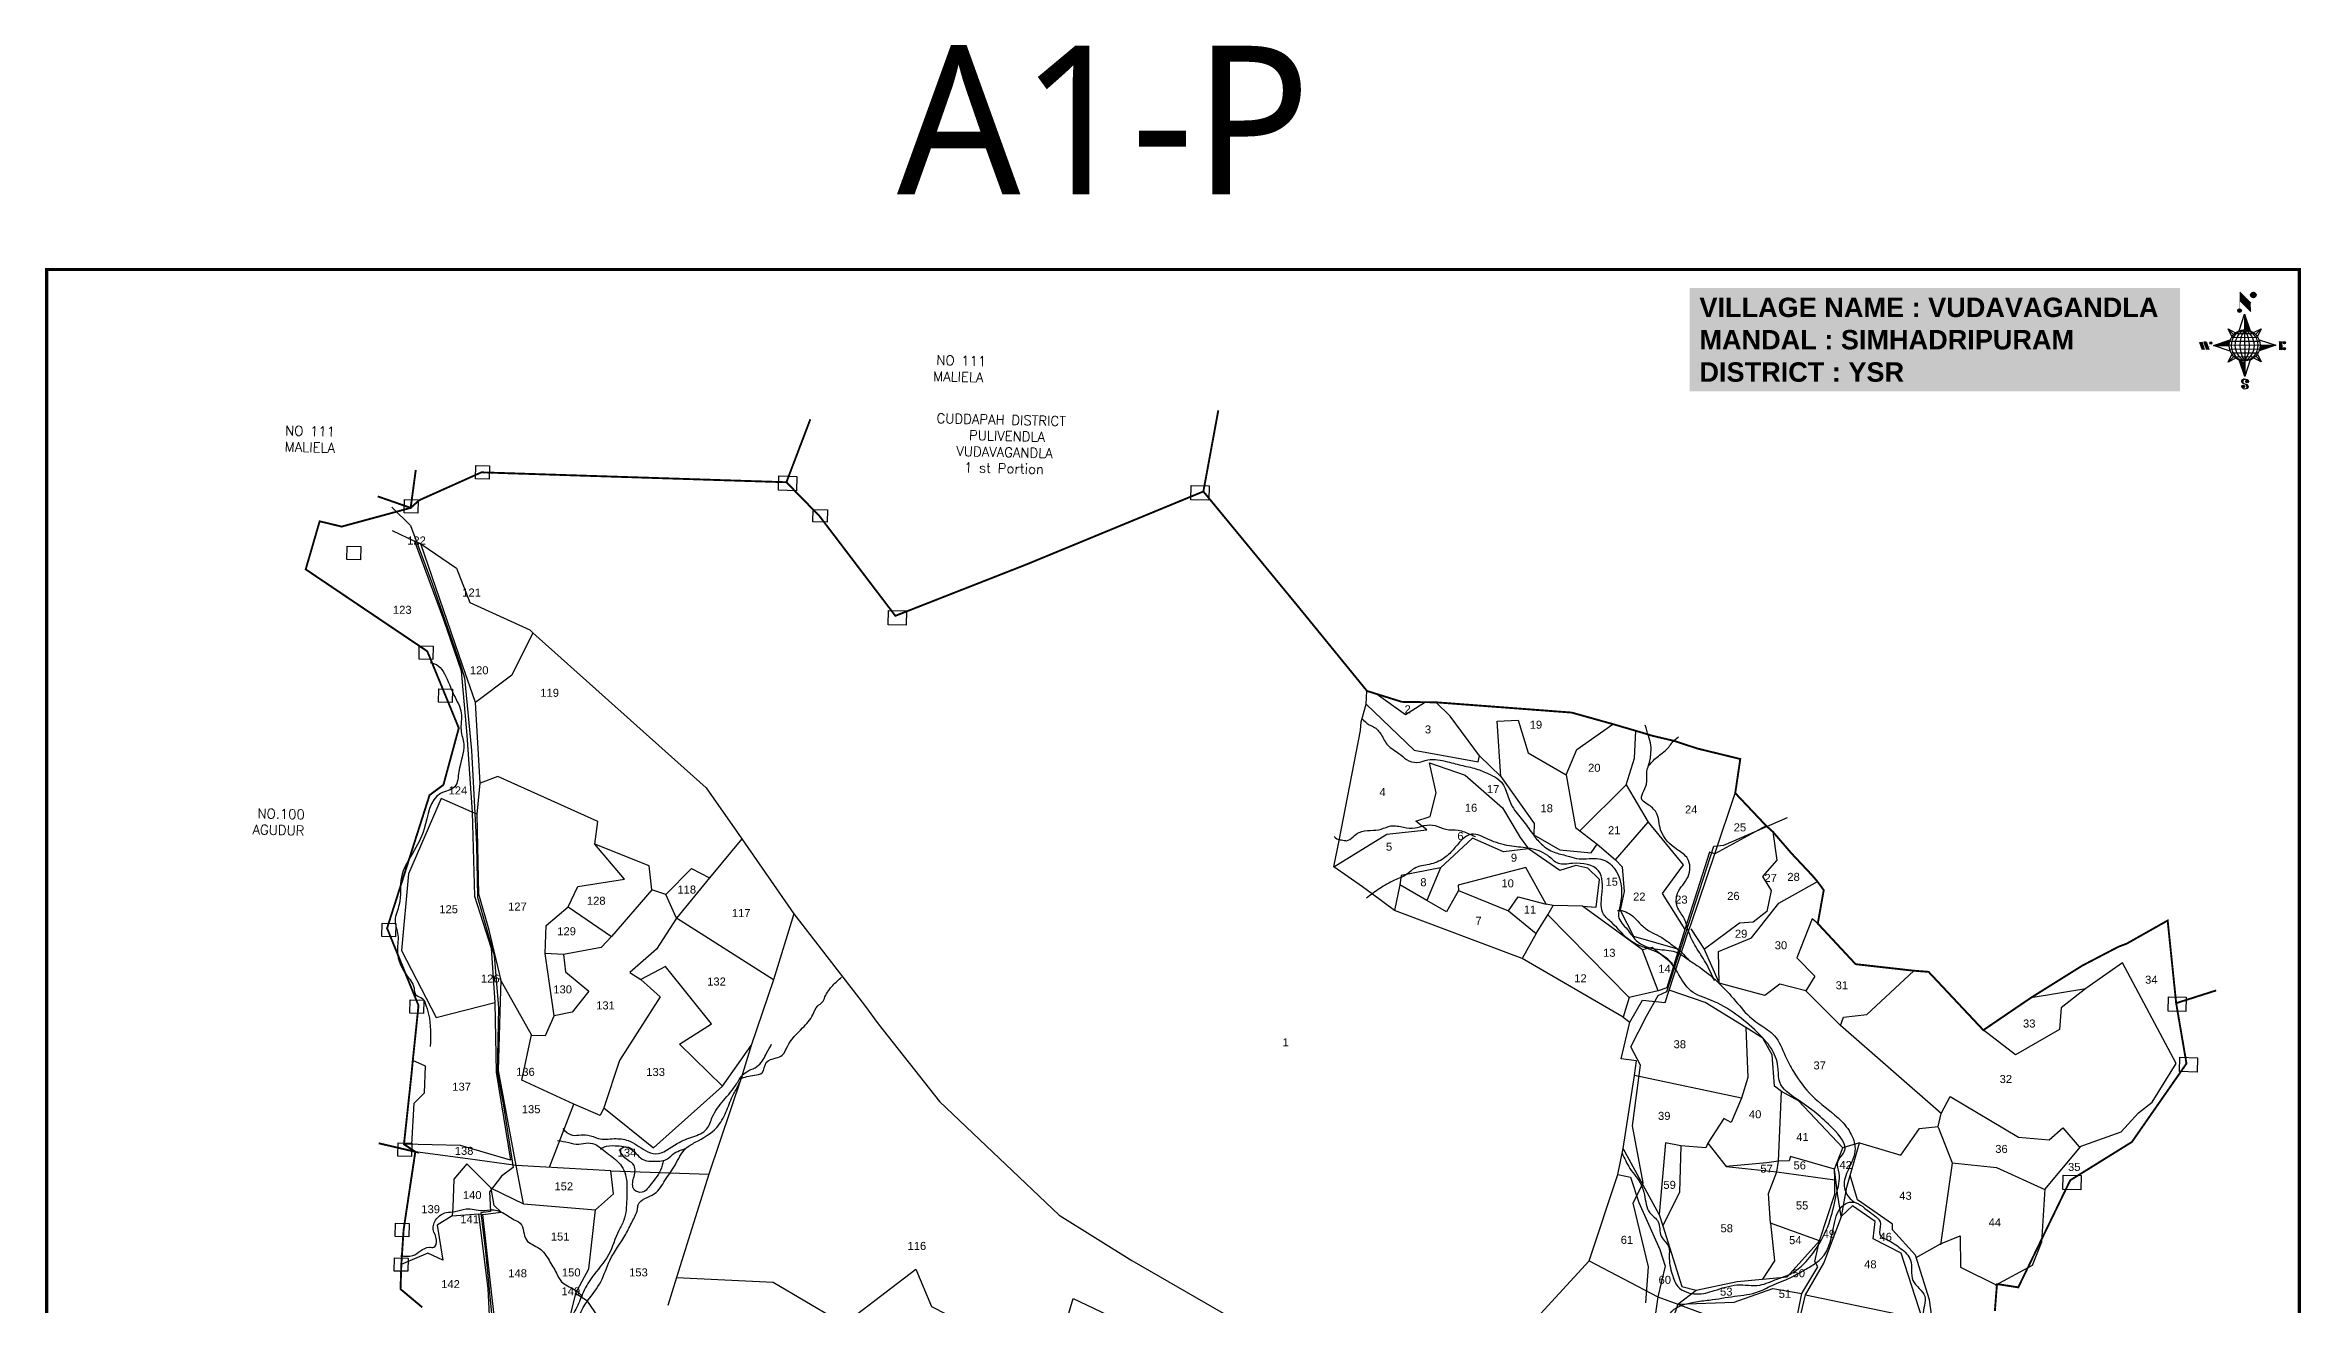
# Model space of a CAD drawing. Header units: inches. Extents: x 210057 to 233268, y 1605847 to 1613374.
# Drawn here: x 210057 to 214849, y 1610455 to 1613130 of the extents above; entities that cross this region are included whole.
import ezdxf
from ezdxf.enums import TextEntityAlignment as Align

# ---------------------------------------------------------------- set-up
doc = ezdxf.new("R2010")
doc.units = ezdxf.units.IN
doc.header["$LTSCALE"] = 15
doc.header["$MEASUREMENT"] = 0
for name, color, linetype in [('bord', 1, 'Continuous'), ('CADAS', 1, 'Continuous'), ('PLOT', 7, 'Continuous'), ('PLOT NO', 7, 'Continuous'), ('ROAD', 1, 'Continuous'), ('STREAM', 4, 'Continuous'), ('TEXT', 1, 'Continuous'), ('VILLAGE BOUNADRY', 5, 'Continuous'), ('VILLAGE BOUNDRY', 5, 'Continuous'), ('VILLAGE BOUNDRY STONES', 1, 'Continuous')]:
    doc.layers.add(name, color=color, linetype=linetype)
doc.styles.add('section', font='romant.shx', dxfattribs={"height": 2})
doc.styles.get("Standard").update_dxf_attribs({"font": 'arial.ttf'})
doc.styles.add('TMS', font='trebuc.ttf')
pattern_1 = [(270.375479083, (-2069700.0438, 9073869.3916), (1.91060089915, 0.0125210085), [])]
pattern_2 = [(0.375479083, (-2069700.0438, 9073869.3916), (-0.0125210085, 1.91060089915), [])]

# ---------------------------------------------------------------- blocks, each defined once
blk = doc.blocks.new('*X14')
at = {"color": 0, "linetype": 'Continuous'}
for p, q in [((6321.6, 240.5), (6322.3, 241.2)), ((6321.6, 240.3), (6322.3, 241)), ((6321.6, 240.1), (6322.3, 240.8)), ((6321.6, 239.9), (6322.4, 240.7)), ((6321.6, 239.8), (6322.4, 240.6)), ((6321.6, 239.6), (6322.5, 240.5)), ((6321.6, 239.4), (6322.5, 240.3)), ((6321.6, 239.2), (6322.6, 240.2)), ((6321.7, 239.1), (6322.6, 240.1)), ((6321.8, 240.8), (6322.4, 241.4)), ((6321.8, 239), (6322.7, 240)), ((6321.8, 239), (6322.8, 239.9)), ((6321.9, 238.9), (6322.9, 239.8)), ((6322, 238.8), (6323, 239.7)), ((6322.1, 241.3), (6322.4, 241.6)), ((6322.1, 238.7), (6323.1, 239.6)), ((6322.2, 238.6), (6323.1, 239.6)), ((6322.3, 238.5), (6323.2, 239.5)), ((6322.4, 238.5), (6323.3, 239.4)), ((6322.5, 238.4), (6323.4, 239.3)), ((6322.7, 238.4), (6323.6, 239.3)), ((6322.8, 238.3), (6323.7, 239.2)), ((6322.9, 238.3), (6323.8, 239.1)), ((6323.1, 238.2), (6323.9, 239.1)), ((6323.2, 238.2), (6324, 239)), ((6323.3, 238.2), (6324.2, 239)), ((6323.5, 238.1), (6324.3, 238.9)), ((6323.7, 238.1), (6324.4, 238.9)), ((6323.8, 238.1), (6324.6, 238.8)), ((6324.1, 238.2), (6324.7, 238.8)), ((6324.3, 238.3), (6324.9, 238.8)), ((6324.6, 238.3), (6325.1, 238.8)), ((6324.8, 238.4), (6325.2, 238.8)), ((6325.1, 238.5), (6325.4, 238.8)), ((6325.4, 238.6), (6325.6, 238.8))]:
    blk.add_line(p, q, dxfattribs=at)
blk = doc.blocks.new('*X13')
at = {"color": 0, "linetype": 'Continuous'}
for p, q in [((6324.4, 240.3), (6324.5, 240.4)), ((6324.6, 240.3), (6324.8, 240.5)), ((6324.7, 240.2), (6325, 240.5)), ((6324.8, 240.2), (6325.2, 240.6)), ((6325, 240.1), (6325.5, 240.6)), ((6325.1, 240.1), (6325.6, 240.6)), ((6325.2, 240), (6325.8, 240.6)), ((6325.3, 240), (6326, 240.6)), ((6325.4, 239.9), (6326.1, 240.6)), ((6325.5, 239.8), (6326.2, 240.5)), ((6325.6, 239.8), (6326.3, 240.5)), ((6325.7, 239.7), (6326.5, 240.4)), ((6325.9, 239.6), (6326.6, 240.3)), ((6326, 239.5), (6326.7, 240.3)), ((6326, 239.4), (6326.8, 240.2)), ((6326.1, 239.3), (6327, 240.2)), ((6326.2, 239.3), (6327.1, 240.1)), ((6326.3, 239.2), (6327.1, 240)), ((6326.4, 239.1), (6327.2, 239.9)), ((6326.5, 239), (6327.3, 239.8)), ((6326.5, 238.9), (6327.4, 239.7)), ((6326.6, 238.8), (6327.5, 239.6)), ((6326.7, 238.7), (6327.5, 239.5)), ((6326.8, 238.6), (6327.6, 239.4)), ((6326.8, 238.5), (6327.7, 239.3)), ((6326.8, 236.5), (6327.4, 237)), ((6326.9, 238.3), (6327.8, 239.2)), ((6326.9, 238.2), (6327.9, 239.1)), ((6326.9, 236.8), (6327.6, 237.4)), ((6327, 238.1), (6327.8, 239)), ((6327, 237.9), (6327.8, 238.8)), ((6327, 237.8), (6327.8, 238.6)), ((6327, 237.6), (6327.8, 238.4)), ((6327, 237.4), (6327.8, 238.2)), ((6327, 237.3), (6327.8, 238)), ((6327, 237.1), (6327.8, 237.9))]:
    blk.add_line(p, q, dxfattribs=at)
blk = doc.blocks.new('sy')
at = {"layer": 'bord', "extrusion": (0.000169932, 0.004808, 0.999988)}
h = blk.add_hatch(dxfattribs=at)
h.set_pattern_fill('LINE', color=8, scale=15.285135, angle=0.3755, style=0)
h.set_pattern_definition(pattern_2)
h.paths.add_polyline_path([(-0.2, 22.9, -0.090992), (8, 21.5), (-0.3, 45.9)])
h = blk.add_hatch(dxfattribs=at)
h.set_pattern_fill('LINE', color=8, scale=15.285135, angle=-89.6245, style=0)
h.set_pattern_definition(pattern_1)
h.paths.add_polyline_path([(-22.9, -0.2, -0.090992), (-21.5, 8), (-45.9, -0.3)])
h = blk.add_hatch(dxfattribs=at)
h.set_pattern_fill('LINE', color=8, scale=15.285135, angle=-89.6245, style=0)
h.set_pattern_definition(pattern_1)
h.paths.add_polyline_path([(45.9, 0.3), (22.9, 0.2, -0.090992), (21.5, -8)])
h = blk.add_hatch(dxfattribs=at)
h.set_pattern_fill('LINE', color=8, scale=15.285135, angle=0.3755, style=0)
h.set_pattern_definition(pattern_2)
h.paths.add_polyline_path([(0.2, -22.9, -0.090992), (-8, -21.5), (0.3, -45.9)])
for p, q in [((-7.3, 78.3, -0.4), (8.9, 62.3, -0.3)), ((-8.3, 21.4, -0.1), (-0.3, 45.9, -0.2)), ((-7.3, 66.2, -0.3), (9, 50.2, -0.2)), ((-0.3, 45.9, -0.2), (8, 21.5, -0.1)), ((-0.3, 45.9, -0.2), (-0.2, 22.9, -0.1)), ((-66.6, 5, 0), (-62.8, -6.2, 0)), ((-63.4, 5.1, 0), (-59.5, -6.2, 0)), ((-60.2, 5.1, 0), (-56.3, -6.2, 0)), ((-60.2, 5.1, 0), (-56.9, 5.1, 0)), ((-56.9, 5.1, 0), (-53.1, -6.1, 0)), ((-45.9, -0.3, 0), (-21.5, 8, 0)), ((-24.5, 24.2, -0.1), (-13.3, 18.7, -0.1)), ((-24.5, 24.2, -0.1), (-16.3, 16.1, -0.1)), ((-18.8, 13.1, -0.1), (-24.5, 24.2, -0.1)), ((13.1, 18.8, -0.1), (24.2, 24.5, -0.1)), ((24.2, 24.5, -0.1), (16.1, 16.3, -0.1)), ((24.2, 24.5, -0.1), (18.7, 13.3, -0.1)), ((21.4, 8.3, 0), (45.9, 0.3, 0)), ((45.9, 0.3, 0), (21.5, -8, 0)), ((22.9, 0.2, 0), (45.9, 0.3, 0)), ((51.5, 5.7, 0), (51.6, -6.7, 0)), ((55.1, -6.7, 0), (55, 5.7, 0)), ((-45.9, -0.3, 0), (-22.9, -0.2, 0)), ((-21.4, -8.3, 0), (-45.9, -0.3, 0)), ((-24.2, -24.5, 0.1), (-18.7, -13.3, 0.1)), ((-24.2, -24.5, 0.1), (-16.1, -16.3, 0.1)), ((-13.1, -18.8, 0.1), (-24.2, -24.5, 0.1)), ((0.3, -45.9, 0.2), (-8, -21.5, 0.1)), ((0.2, -22.9, 0.1), (0.3, -45.9, 0.2)), ((8.3, -21.4, 0.1), (0.3, -45.9, 0.2)), ((24.5, -24.2, 0.1), (13.3, -18.7, 0.1)), ((24.5, -24.2, 0.1), (16.3, -16.1, 0.1)), ((18.8, -13.1, 0.1), (24.5, -24.2, 0.1))]:
    blk.add_line(p, q, dxfattribs=at)
at = {"layer": 'bord', "color": 8, "linetype": 'ByBlock', "extrusion": (0.000169932, 0.004808, 0.999988)}
for p, q in [((22.9, 0.2, 0), (-22.9, -0.2, 0)), ((22.2, 5.9, 0), (-22.2, 5.6, 0)), ((19.8, 11.6, -0.1), (-19.9, 11.3, -0.1)), ((15.1, 17.3, -0.1), (-15.3, 17.1, -0.1)), ((-0.2, 22.9, -0.1), (0.2, -22.9, 0.1)), ((22.2, -5.6, 0), (-22.2, -5.9, 0)), ((19.9, -11.3, 0.1), (-19.8, -11.6, 0.1)), ((15.3, -17.1, 0.1), (-15.1, -17.3, 0.1))]:
    blk.add_line(p, q, dxfattribs=at)
at = {"layer": 'bord', "extrusion": (0.000169932, 0.004808, 0.999988)}
for points, const_width in [([(-7.2, 54.1), (-7.3, 78.3)], 0.291), ([(9, 50.2), (8.8, 74.4)], 0.291), ([(-67.7, 5), (-63.4, 5.1)], 0.116), ([(-59.5, -6.2), (-58.5, 0.3)], 0.116), ([(-53.1, -6.1), (-51.6, 3.5)], 0.116), ([(49.7, 5.7), (58.6, 5.7)], 0.128), ([(55.1, 0.4), (56.8, 0.4)], 0.128), ([(-59.5, -6.2), (-64.4, -6.2)], 0.116), ([(-56.3, -6.2), (-51.5, -6.1)], 0.116), ([(58.7, -6.7), (49.8, -6.8)], 0.128)]:
    blk.add_lwpolyline(points, dxfattribs=dict(at, const_width=const_width))
for points, const_width in [([(11.3, 75.7, 1), (14.4, 73.1, 1)], 4.03), ([(-8.6, 52.2, 1), (-6.6, 50.5, 1)], 2.69), ([(-50.6, 4.1, 1), (-49.3, 3, 1)], 1.61), ([(57.9, 4.5, 1), (59.3, 3.4, 1)], 1.77), ([(58, -4.4, 1), (59.3, -5.5, 1)], 1.77), ([(-1.6, -61.3, 1), (-3.1, -60.1, 1)], 2), ([(4.4, -53.7, 1), (2.9, -52.5, 1)], 2)]:
    blk.add_lwpolyline(points, format="xyb", close=True, dxfattribs=dict(at, const_width=const_width))
for points in [[(-3.7, -62.2), (-2.4, -63.4), (-0.4, -63.9), (2.3, -63.8), (4.2, -63.1), (5.5, -61.6), (5.4, -60.2), (4.6, -58.9), (4, -58.4), (2.3, -57.6), (-1.3, -56.6), (-2.8, -55.9), (-3.4, -55.4), (-4.2, -54), (-4.2, -52.1), (-3, -50.7), (-1.2, -50), (1.8, -49.8), (3.8, -50.5), (4.8, -51.6)], [(-1.3, -56.6), (-2.1, -55.5), (-2.4, -54.3), (-2.5, -52.5), (-2.2, -51.6), (-1.4, -50.5), (-0.2, -49.9)], [(2.3, -63.8), (3.3, -62.7), (3.6, -61.4), (3.4, -60.2), (2.6, -58.6), (1.1, -57.3)]]:
    blk.add_lwpolyline(points, dxfattribs=at)
for centre, radius in [((12.8, 74.4), 4.03), ((-7.6, 51.3), 2.69), ((-49.9, 3.5), 1.61), ((0, 0), 22.9), ((58.6, 3.9), 1.77), ((58.6, -4.9), 1.77), ((-2.3, -60.7), 2), ((3.7, -53.1), 2)]:
    blk.add_circle(centre, radius, dxfattribs=at)
at = {"layer": 'bord', "color": 8, "linetype": 'ByBlock', "extrusion": (0.000169932, 0.004808, 0.999988)}
for centre, radius, start, end in [((3.1, 0), 23.1, 98.0037, 262.7474), ((11.2, 0.1), 25.5, 116.3648, 244.3863), ((33.1, 0.2), 40.3, 145.6675, 215.0836), ((-11.2, -0.1), 25.5, 296.3648, 64.3863), ((-33.1, -0.2), 40.3, 325.6675, 35.0836), ((-3.1, 0), 23.1, 278.0037, 82.7474)]:
    blk.add_arc(centre, radius, start, end, dxfattribs=at)
at = {"layer": 'bord', "extrusion": (0.000169932, 0.004808, 0.999988)}
for points in [[(-7.3, 78.3), (8.9, 62.3), (-7.3, 66.2), (9, 50.2)], [(-66.6, 5), (-63.4, 5.1), (-62.8, -6.2), (-59.5, -6.2)], [(-60.2, 5.1), (-56.9, 5.1), (-56.3, -6.2), (-53.1, -6.1)], [(55, 5.7), (55.1, -6.7), (51.5, 5.7), (51.6, -6.7)]]:
    blk.add_solid(points, dxfattribs=at)
at = {"layer": 'bord', "extrusion": (0.000169932, 0.004808, 0.999988), "xscale": 1.444935456737715, "yscale": 1.444935456737715, "zscale": 1.444935456737715, "rotation": 141.1624086003328}
for name, p in [('*X13', (7334.5, -5516.8)), ('*X14', (7337.2, -5520.6))]:
    blk.add_blockref(name, p, dxfattribs=at)

msp = doc.modelspace()

# ---------------------------------------------------------------- linework, layer by layer
at = {"layer": 'PLOT'}
for points in [[(210794.6, 1612098.9), (210842.1, 1612076.4), (210855.3, 1612070.6), (210931.2, 1612018.6), (210959.2, 1611946.1), (211087.2, 1611888), (211093.5, 1611881.8), (211461.5, 1611552.4), (211537.1, 1611444.1), (211648, 1611285.1), (211798, 1611091.2), (211827, 1611051.4), (211956.8, 1610886.6), (212211, 1610644.9), (212365.9, 1610548.7), (212735.5, 1610336)], [(210855.3, 1612070.6), (210842.1, 1612076.4), (210903.6, 1611910.2), (210940.9, 1611801.2), (210953.3, 1611664.2), (210964.1, 1611501), (210969.2, 1611322.7), (211004.7, 1611212.2), (211012.3, 1611096.3), (211015.1, 1610948.9), (211045.7, 1610762), (210939.8, 1610792.7), (210819.5, 1610795.6)], [(211073.6, 1610669.3), (211057.6, 1610750.2), (211020.3, 1610952.1), (211024.9, 1611099.2), (211026.3, 1611143), (211000.5, 1611249.9), (210978.5, 1611326.6), (210975, 1611496.9), (210981.4, 1611562.6), (210971.4, 1611733.6), (210943.6, 1611813.1), (210855.3, 1612070.6)], [(211093.5, 1611881.8), (211048.8, 1611791.5), (210971.4, 1611733.6)], [(213409.5, 1611065.2), (213194.9, 1611190.3), (212923.6, 1611292.3), (212877, 1611326.5), (212855.7, 1611342), (212794.8, 1611385), (212806.2, 1611440.7), (212851.1, 1611674.3), (212852.9, 1611692.6), (212863.5, 1611730.1), (212865.1, 1611758.2)], [(212863.5, 1611730.1), (212965.6, 1611632.6), (213101.6, 1611607.8), (213104.2, 1611620.5), (213042, 1611705), (213011.4, 1611734.1)], [(212989.6, 1611734.4), (212946.6, 1611707.6), (212884.7, 1611752.1)], [(213149.5, 1611576.5), (213141.8, 1611694.2), (213186.4, 1611696.4), (213207.5, 1611626.9), (213288.2, 1611579.8), (213310.6, 1611634.1), (213387.5, 1611687.8)], [(213317.1, 1611461.5), (213415.6, 1611559), (213433.2, 1611615.7), (213436.4, 1611673.5)], [(212794.8, 1611385), (212907.2, 1611454.4), (212992, 1611463.2), (212968.7, 1611481.6), (212999.1, 1611491.7), (213012.4, 1611542.2), (212997.9, 1611605.9), (213074, 1611579.1), (213152.7, 1611510), (213190.7, 1611446.8), (213208.3, 1611423.1)], [(213104.2, 1611620.5), (213149.5, 1611576.5), (213220.4, 1611476.8), (213219.8, 1611452.4), (213275, 1611421.1), (213341.5, 1611414.6), (213354.1, 1611432.9), (213392.8, 1611399.8), (213407.5, 1611384.4), (213411.3, 1611332), (213403.2, 1611292.8), (213431.4, 1611237.3), (213524.7, 1611210.8)], [(211089.3, 1611027.2), (211119.9, 1611026.5), (211138.4, 1611068.1), (211119.3, 1611200.6), (211121.4, 1611260.1), (211168.1, 1611299.5), (211189, 1611343.3), (211287.9, 1611358.6), (211224.7, 1611433), (211231.1, 1611480.9), (211018.6, 1611576.7), (210981.4, 1611562.6)], [(213138.1, 1610331.3), (213337.2, 1610548.2), (213398.1, 1610731.1), (213409.5, 1610786.4), (213433.4, 1610941.3), (213437.8, 1610972.4), (213405, 1610976.8), (213423.8, 1611055.2), (213450.1, 1611101.6), (213498.8, 1611096.8), (213507.1, 1611123), (213546.5, 1611244.8), (213553, 1611261.7), (213604.3, 1611412.5), (213647.4, 1611541.3)], [(213288.2, 1611579.8), (213308.4, 1611468.5), (213317.1, 1611461.5), (213354.1, 1611432.9)], [(213415.6, 1611559), (213462.7, 1611479.8), (213536.7, 1611388.8), (213492.5, 1611328), (213540.1, 1611251.3)], [(210975, 1611496.9), (210964.1, 1611501), (210898.4, 1611530.1), (210829, 1611370.1), (210814.6, 1611207.1), (210887.8, 1611065.1), (211012.3, 1611096.3)], [(211537.1, 1611444.1), (211468.3, 1611361.7), (211398.3, 1611275.5), (211355.6, 1611209.7), (211299.4, 1611160.6), (211322.8, 1611145.6), (211364, 1611108.8), (211277.6, 1610973.1), (211244, 1610873.1), (211236, 1610856.4), (211180, 1610880.6)], [(213323.2, 1611301.4), (213351.8, 1611299.3), (213358.9, 1611357.9), (213334.3, 1611382.1), (213308.6, 1611387.7), (213274.7, 1611377), (213208.3, 1611423.1), (213155.1, 1611416.5), (213089.1, 1611445.9), (213021, 1611382.3), (212992.2, 1611313.2)], [(213392.8, 1611399.8), (213462.7, 1611479.8)], [(213713, 1611472), (213604.3, 1611412.5), (213593, 1611415.8), (213540.1, 1611251.3), (213501.8, 1611127.8), (213483.8, 1611121.7), (213421.9, 1611107.2), (213409.5, 1611065.2), (213423.8, 1611055.2)], [(213727.3, 1611459.2), (213735.7, 1611399.2), (213705, 1611364.3), (213723.6, 1611334.6), (213714.7, 1611289.9), (213685.7, 1611267.1), (213656.4, 1611264.9), (213582.4, 1611209.6), (213554.1, 1611253)], [(211604.3, 1611144.9), (211398.3, 1611275.5), (211376, 1611326.1), (211346.3, 1611336.1), (211340.6, 1611386.6), (211224.7, 1611433)], [(211376, 1611326.1), (211430, 1611381), (211468.3, 1611361.7)], [(213513.9, 1611178.8), (213471, 1611213.5), (213450.1, 1611208.2), (213323.2, 1611301.4), (213260.8, 1611302.8), (213245.8, 1611305.3), (213202.5, 1611383.6), (213058.9, 1611346.1), (213059.4, 1611334.6), (213034, 1611289.4), (212992.2, 1611313.2), (212934.9, 1611346.8), (212923.6, 1611292.3)], [(213021, 1611382.3), (212937.4, 1611366.3), (212934.9, 1611346.8)], [(214085, 1610861), (213871.2, 1611047.9), (213797.3, 1611121.5), (213742, 1611135.6), (213710.1, 1611111.4), (213613, 1611137.9), (213611.6, 1611205.2), (213682.1, 1611234.2), (213740.1, 1611307.7), (213821.9, 1611353.6)], [(211346.3, 1611336.1), (211260, 1611236.7), (211238.1, 1611213.5), (211158.2, 1611198.6), (211162.7, 1611161.8), (211212.3, 1611120.9), (211176.8, 1611075.9), (211138.4, 1611068.1)], [(213059.4, 1611334.6), (213165.9, 1611291.4), (213224.3, 1611242.8), (213249.6, 1611283), (213260.8, 1611302.8)], [(213165.9, 1611291.4), (213186, 1611321), (213245.8, 1611305.3)], [(211168.1, 1611299.5), (211260, 1611236.7)], [(211648, 1611285.1), (211604.3, 1611144.9), (211556.8, 1611005.6), (211536.3, 1610938), (211467.4, 1610732.3), (211398.2, 1610512.3), (211379.8, 1610453.2)], [(213249.6, 1611283), (213421.9, 1611107.2)], [(213822.7, 1611264.3), (213810.6, 1611274.2), (213778, 1611191.6), (213816.4, 1611152.3), (213797.3, 1611121.5)], [(213224.3, 1611242.8), (213194.9, 1611190.3)], [(213483.8, 1611121.7), (213450.1, 1611208.2)], [(213581, 1611211.1), (213613, 1611137.9)], [(211158.2, 1611198.6), (211119.3, 1611200.6)], [(211496.4, 1610919.2), (211404.5, 1611008.3), (211472.7, 1611051.1), (211375.4, 1611173.2), (211322.8, 1611145.6)], [(213871.2, 1611047.9), (213877.2, 1611065.8), (213927.2, 1611071.1), (214026.8, 1611164.1)], [(213911, 1610798.6), (213998.9, 1610772.5), (214038.7, 1610829.3), (214078.7, 1610833.4), (214085, 1610861), (214103.7, 1610896.9), (214249.3, 1610810.9), (214314.1, 1610805.2), (214343.1, 1610830.2), (214377.9, 1610790.2), (214467, 1610822.3), (214503.7, 1610862.4), (214532.8, 1610885.2), (214583.9, 1610967.4), (214469.7, 1611181.2), (214392.1, 1611126.7), (214339.8, 1611085.2), (214335.9, 1611039.6), (214242.7, 1610985.5), (214174.4, 1611037.9)], [(211128.8, 1610746.6), (211180, 1610880.6), (211069.6, 1610931.9), (211090.1, 1611027.9), (211023.3, 1611147.8)], [(213770.7, 1610365.7), (213796.8, 1610475.7), (213835.8, 1610542.8), (213873.2, 1610642.1), (213884.4, 1610704.6), (213911, 1610798.6), (213876.1, 1610788.3), (213781.8, 1610888.1), (213745.8, 1610907.6), (213730.5, 1610918.6), (213725.8, 1610985.8), (213705.7, 1611020.8), (213669.7, 1611043.4), (213583.7, 1611096.9), (213507.1, 1611123)], [(214275.8, 1611106.9), (214392.1, 1611126.7)], [(213669.7, 1611043.4), (213674.4, 1610937.3), (213660.5, 1610893.4), (213638.7, 1610842), (213622.9, 1610850.1), (213589.3, 1610797.6), (213584.6, 1610788.1), (213531.8, 1610792.1), (213499.1, 1610798.3), (213485.6, 1610646.2), (213409.5, 1610786.4)], [(210836.1, 1610795.2), (210841, 1610883.2), (210863.2, 1610904.8), (210865.3, 1610961.3), (210838.3, 1610973.8)], [(211244, 1610873.1), (211349.8, 1610788.2), (211496.4, 1610919.2), (211556.8, 1611005.6)], [(213660.5, 1610893.4), (213433.4, 1610941.3)], [(213525.7, 1610455.9), (213765.9, 1610366.4), (213788.6, 1610478.7), (213823, 1610535.5), (213816.1, 1610546.3), (213826.2, 1610590.3), (213722.6, 1610628), (213717.7, 1610691.2), (213735.9, 1610737.1), (213739, 1610759.8), (213745.8, 1610907.6)], [(214083.8, 1610582), (214108.9, 1610755.6), (214079.4, 1610831.2)], [(211273.5, 1610368.8), (211209.2, 1610462.7), (211183.8, 1610478.4), (211212, 1610531.4), (211226.4, 1610656.2), (211264.5, 1610690.6), (211258.6, 1610739.4), (211057.6, 1610750.2), (210955.2, 1610764.9), (210843.6, 1610779.6)], [(213485.6, 1610646.2), (213493.8, 1610622.7), (213533.9, 1610493.6), (213564.3, 1610485.6), (213651.5, 1610504), (213705.6, 1610509.3), (213757.4, 1610513.9), (213826.2, 1610590.3), (213859.1, 1610689.3), (213859.1, 1610719.9), (213858.2, 1610742.5), (213876.1, 1610788.3)], [(213531.8, 1610792.1), (213528.9, 1610694), (213493.8, 1610622.7)], [(213589.3, 1610797.6), (213628.1, 1610748.4), (213735.9, 1610737.1), (213859.1, 1610719.9)], [(214108.2, 1610756.3), (214202.7, 1610746.2), (214305, 1610699.4), (214380.8, 1610790.2)], [(210952.9, 1610753.9), (210925.3, 1610721.5), (210923.2, 1610661.3), (210922, 1610643.3), (210890, 1610623.7), (210901.8, 1610549.8), (210870.5, 1610564), (210813.9, 1610540.5)], [(210952.9, 1610753.9), (211004.6, 1610702), (211073.6, 1610669.3), (211226.4, 1610656.2)], [(211258.6, 1610739.4), (211467.4, 1610732.3)], [(213398.1, 1610731.1), (213425.2, 1610726), (213442.8, 1610672.2), (213487.2, 1610572.3), (213498.5, 1610536.6), (213482.7, 1610471.4), (213458.3, 1610296.8), (213446.8, 1610274.6), (213396.8, 1610190.9), (213348.6, 1610185.3), (213317.4, 1610115.7), (213232.4, 1610134.8), (213179.2, 1610011.2), (213098.6, 1609816.7), (213086.8, 1609805.5), (213052.3, 1609679.2), (213004.4, 1609688.2), (212842.1, 1609713.7), (212713.8, 1609707.3)], [(213858.2, 1610742.5), (213765.1, 1610769.4), (213762.2, 1610760.4), (213739, 1610759.8), (213714.7, 1610756), (213628.1, 1610748.4)], [(213796.8, 1610475.7), (214045.4, 1610423.9), (213999.9, 1610564.1), (213940.3, 1610594.4), (213944.4, 1610631.5), (213896.8, 1610664.8), (213872.5, 1610642.2), (213864.5, 1610690.7), (213858.2, 1610742.5)], [(214108.9, 1610200.3), (214082.5, 1610238.3), (214082.5, 1610300.8), (214060, 1610465.4), (214030.2, 1610559.9), (213981.2, 1610614.2), (213981.4, 1610625.8), (213906.9, 1610677.7), (213891.3, 1610729.7)], [(211058.8, 1609952.4), (210999.7, 1610115.1), (210995.6, 1610201.7), (211012.6, 1610419.1), (210986.8, 1610646.3), (211026.1, 1610651.5), (211011.4, 1610665.3), (211004.6, 1610702)], [(214305.2, 1610701), (214298.2, 1610587.6), (214278.2, 1610537.9), (214199.3, 1610496)], [(210978, 1610647.5), (210998, 1610488.7), (211001.1, 1610418.5), (210987.3, 1610204.1), (210993.3, 1610119.1), (210888.9, 1610128.3)], [(210922, 1610643.3), (210978, 1610647.5), (210986.8, 1610646.3)], [(213722.6, 1610628), (213731, 1610547.9), (213705.6, 1610509.3)], [(214031.5, 1610554.8), (214083.2, 1610584.2), (214125.1, 1610601.4), (214125.7, 1610534.5), (214204.2, 1610495.6)], [(213337.2, 1610548.2), (213482.7, 1610471.4), (213525.7, 1610455.9), (213564.3, 1610485.6)], [(211398.2, 1610512.3), (211603.6, 1610502.5), (211738.5, 1610423.7), (211780.9, 1610434.4), (211906.6, 1610530.1), (211939.9, 1610451.4), (212002.5, 1610419.1), (212024.8, 1610317.5), (212118.9, 1610260.2), (212178.1, 1610255.1), (212241.1, 1610468), (212328.6, 1610426), (212335.8, 1610357.3), (212322, 1610319.2), (212350.5, 1610286.5), (212359, 1610180.1), (212420.8, 1610157.8), (212523.5, 1610114.5), (212542.8, 1610078.6), (212576.5, 1610126.7), (212801.9, 1610078.3), (212946.2, 1610020.8)], [(213525.7, 1610455.9), (213644.9, 1610460.6), (213727.1, 1610489), (213788.6, 1610478.7)], [(211183.8, 1610478.4), (211180.4, 1610463.5), (211163.4, 1610396.8), (211216.4, 1610258), (211214.3, 1610166), (211229.9, 1610065.3), (211208.5, 1609943.9), (211208, 1609932), (210897.8, 1609954.3)], [(213525.7, 1610455.9), (213502.6, 1610389.4), (213494.1, 1610321.8), (213458.7, 1610205.1), (213331.5, 1610096.2), (213317.4, 1610115.7)]]:
    msp.add_lwpolyline(points, dxfattribs=at)
at = {"layer": 'ROAD'}
for points in [[(210793.7, 1612148.8), (210833.1, 1612109.9), (210880.2, 1611984.4), (210939, 1611815.6), (210948, 1611786), (210962.7, 1611631.4), (210973.7, 1611431.2), (210975.4, 1611320.4), (211011.1, 1611196.4), (211020.4, 1611085.1), (211017.2, 1610949.6), (211030.6, 1610877.5), (211051.5, 1610746.3), (211026.7, 1610727.5), (211001.5, 1610694.3), (211003.5, 1610652.9), (210982.7, 1610649.9), (210992.8, 1610567.9), (211007, 1610421.3), (210995.9, 1610285.1), (210990.7, 1610203.3), (210996.9, 1610109.6), (211028.7, 1610011.9), (211053, 1609945.8)], [(213457.5, 1610458.8), (213462.8, 1610535.5), (213430.3, 1610670.2), (213451.7, 1610713.7), (213428.9, 1610834.7), (213446.4, 1610963.6), (213425.7, 1611002.3), (213458.6, 1611067.9), (213483.5, 1611111.6), (213502.3, 1611119.9), (213601.9, 1611428.7), (213623.1, 1611431), (213758.5, 1611489.6)]]:
    msp.add_lwpolyline(points, dxfattribs=at)
at = {"layer": 'STREAM'}
for points in [[(210875.4, 1611818.9), (210892.5, 1611811.7), (210905.7, 1611794.7), (210925.7, 1611749.5), (210941.2, 1611711.2), (210940.8, 1611675), (210946.4, 1611645.5), (210936.1, 1611587.3), (210927.6, 1611554.9), (210897.4, 1611540.4), (210862.6, 1611465.2), (210837.4, 1611413.3), (210814, 1611362.7), (210809.4, 1611304.7), (210800.7, 1611270.8), (210806.5, 1611239.6), (210805.7, 1611203.4), (210824.1, 1611156), (210840.9, 1611127.4), (210844.7, 1611113), (210859, 1611105), (210864.7, 1611094.9), (210871.9, 1611071.7), (210875.2, 1611003.2)], [(212854.4, 1611699.5), (212870, 1611686.4), (212879, 1611682.1), (212895, 1611665.9), (212909.4, 1611642.8), (212933.1, 1611625.5), (212949.2, 1611612.8), (212970.9, 1611606.4), (212994.2, 1611611.8), (213036.4, 1611607.7), (213068.9, 1611599.7), (213100.5, 1611591.7), (213126.6, 1611580.6), (213145.5, 1611569.8), (213173.8, 1611513), (213195.8, 1611483.5), (213216.5, 1611455.3), (213235.6, 1611433.1), (213262.9, 1611415.6), (213290, 1611408.2), (213310.3, 1611402.7), (213353, 1611402.2), (213370.7, 1611398.2), (213395.2, 1611374.2), (213402.7, 1611303.2), (213399.4, 1611279.7), (213418.3, 1611251.5), (213436.8, 1611228.4), (213482.3, 1611209.6), (213519.9, 1611204.2), (213550.4, 1611185.8), (213566.1, 1611175.5), (213648.1, 1611099.7), (213682.3, 1611062.6), (213700.1, 1611049.5), (213730.5, 1611026.1), (213753.6, 1610983.3), (213771, 1610950.2), (213810.8, 1610898.2), (213865.7, 1610851.6), (213891.8, 1610820.1), (213901.9, 1610786.7), (213887.7, 1610741.9), (213878.7, 1610706.6), (213891.7, 1610680), (213900.6, 1610672.5)], [(213603.5, 1611142.4), (213584.8, 1611181), (213564.2, 1611214.2), (213547.3, 1611250.5), (213538.3, 1611276.6), (213524.3, 1611299.7), (213525, 1611328.7), (213547.1, 1611363.7), (213546.2, 1611402.3), (213525.2, 1611420.4), (213488.9, 1611463.5), (213479.7, 1611500), (213460.6, 1611517.8), (213449.8, 1611526.2), (213458.8, 1611560.4), (213459.4, 1611584), (213465.9, 1611609.7), (213468, 1611622.4), (213468, 1611642.9), (213463, 1611663), (213456.3, 1611685.9)], [(213463.4, 1611598.9), (213471.3, 1611608.3), (213492.2, 1611626), (213506.1, 1611638.8), (213513.7, 1611649.1), (213527.1, 1611660.6)], [(212795.1, 1611448.9), (212808.1, 1611441.8), (212811.3, 1611441.8), (212821.7, 1611440.2), (212835.5, 1611448.5), (212848.4, 1611457.7), (212872.2, 1611462.2), (212895.4, 1611464.8), (212916, 1611471.6), (212942.8, 1611468.7), (212967.3, 1611467.3), (212986.9, 1611472.3), (213010.1, 1611472.2), (213032.6, 1611464.4), (213059, 1611462.4), (213084.7, 1611453.7), (213095.9, 1611448.9)], [(213407.1, 1610776.9), (213423.6, 1610744.3), (213447.8, 1610709.3), (213454.6, 1610688.2), (213466, 1610650.3), (213483.7, 1610630.8), (213490.3, 1610600.2), (213506.2, 1610577.3), (213507.1, 1610558.2), (213513.5, 1610519.4), (213525.2, 1610493.7), (213565.2, 1610477.8), (213602.7, 1610484.7), (213651.1, 1610496.8), (213699.3, 1610496.6), (213736.4, 1610509.3), (213766.2, 1610520.9), (213794.4, 1610543), (213821.1, 1610576.9), (213849.3, 1610635.9), (213862.8, 1610691), (213867.9, 1610734), (213865.3, 1610758.2), (213879, 1610779.6), (213854.2, 1610829.6), (213819.5, 1610861.3), (213778.3, 1610891.3), (213741.9, 1610927.6), (213738.1, 1610960.3), (213723.6, 1610999.3), (213693.4, 1611034), (213596.7, 1611101), (213553.1, 1611121.6), (213524.5, 1611160.8), (213500.6, 1611191.8), (213426.8, 1611225.9), (213385, 1611266.4), (213367.2, 1611284.5), (213364.1, 1611325), (213357, 1611376.1), (213301.8, 1611391.9), (213271.8, 1611391.7), (213249.1, 1611408.6), (213206.7, 1611424.5), (213168.2, 1611429), (213123.5, 1611442.8), (213087.4, 1611454.1), (213048, 1611420.9), (213028, 1611402.7), (212997.3, 1611389.8), (212966.2, 1611381.5), (212950, 1611369.1), (212923.4, 1611356.1), (212892.1, 1611338.7), (212864.3, 1611318.4)], [(213397.2, 1611291.7), (213402.6, 1611292), (213432.8, 1611276.8), (213447.9, 1611261.4), (213466.7, 1611247.3), (213485.6, 1611237.8), (213507.5, 1611223.2), (213533.9, 1611202.6), (213551.2, 1611184.5)], [(211533.6, 1610934.7), (211563.8, 1610942.6), (211580.2, 1610947.4), (211588.9, 1610969.1), (211610.1, 1610978.9), (211622.7, 1610984.6), (211633.9, 1611003.2), (211666.3, 1611042.6), (211687.9, 1611070.5), (211698.7, 1611089.5), (211707.9, 1611097), (211713.7, 1611108.5), (211730.6, 1611133), (211749, 1611150.2)], [(211156.8, 1610828.9), (211173.2, 1610816.1), (211210.1, 1610815.2), (211231.9, 1610807.9), (211266.2, 1610807.5), (211295.7, 1610803.4), (211332.6, 1610782.4), (211353.9, 1610775.5), (211399.8, 1610797.2), (211433.2, 1610811.5), (211462.3, 1610827.6), (211474.5, 1610853), (211498.1, 1610888.2), (211526.9, 1610925), (211540.6, 1610944.4), (211572.9, 1610963.4), (211589.8, 1610989.2), (211600.5, 1611007.9)], [(211402, 1609284.3), (211391.9, 1609325.4), (211389.6, 1609378.8), (211366.2, 1609447.3), (211334.6, 1609490.3), (211317.2, 1609546.9), (211304.4, 1609661.5), (211255.3, 1609790.2), (211227.6, 1609850.5), (211234.9, 1609959.2), (211247.5, 1610022), (211253.6, 1610075.7), (211252.3, 1610138.9), (211249.7, 1610237.4), (211237.4, 1610303.5), (211197, 1610359.2), (211185.2, 1610398.1), (211210.3, 1610464.1), (211237.6, 1610503.7), (211256.7, 1610549), (211290.5, 1610604.4), (211304.3, 1610631.1), (211315.3, 1610657.2), (211316.9, 1610666.9), (211351.7, 1610690.7), (211373.8, 1610718.6), (211395.4, 1610751.4), (211418.4, 1610786.9), (211438.1, 1610799.7), (211484.1, 1610831.5), (211503.5, 1610863.6), (211517.5, 1610897.9), (211528.4, 1610918.5), (211538.6, 1610939.7)], [(211145.9, 1610803.5), (211169.4, 1610799.4), (211190.7, 1610795.7), (211210.5, 1610798.5), (211229.1, 1610793.5), (211243.2, 1610782.9), (211257.9, 1610772), (211284.4, 1610744.8), (211293.2, 1610705.9), (211292.6, 1610679.2), (211286.5, 1610634.3), (211275.7, 1610612.4), (211254.3, 1610561.1), (211218.5, 1610512.5), (211198.7, 1610477.9), (211184.9, 1610445.7), (211169.9, 1610414.4), (211181.7, 1610364.8), (211203.6, 1610298.5), (211219.6, 1610256.1), (211227.3, 1610216), (211226.7, 1610151.8), (211228.6, 1610079.6), (211228.9, 1610034.5), (211225.3, 1609998.6), (211222.5, 1609966.7), (211203, 1609900.6), (211214.9, 1609844.4), (211241.9, 1609782.1), (211257.4, 1609732.5), (211278.3, 1609675.9), (211282.3, 1609639), (211293.8, 1609597.2), (211327.5, 1609481.5), (211342.9, 1609427), (211360.1, 1609393.4), (211364.9, 1609358.6), (211367, 1609328.7)], [(211237.1, 1610785.3), (211244.6, 1610789.8), (211267.8, 1610792.5), (211302, 1610785.2), (211329.3, 1610762.2), (211351.4, 1610759.8), (211379.6, 1610764.6), (211393.2, 1610776.6), (211409.2, 1610783.6), (211420.8, 1610788.8)], [(211370.8, 1610761.8), (211364.6, 1610740.7), (211341.7, 1610707.6), (211336.4, 1610700.6), (211325.3, 1610693.7), (211308.5, 1610699), (211307.4, 1610723.9), (211310.2, 1610737.7), (211308.3, 1610750.3), (211295.2, 1610761.8), (211282.7, 1610773.8), (211279.1, 1610784), (211286.6, 1610789.5), (211305.3, 1610785.5)], [(210811.9, 1610558.9), (210838, 1610559.2), (210854.8, 1610569), (210873.5, 1610576.9), (210883.2, 1610577.2), (210888.7, 1610592), (210881.8, 1610614.3), (210888.4, 1610636.9), (210909.4, 1610650.6), (210927.6, 1610652.6), (210951.5, 1610658.2), (210986.3, 1610654.9), (211006.2, 1610656.6), (211035.8, 1610646.6), (211049.4, 1610637.7), (211066.4, 1610627.9), (211079.7, 1610592.4), (211107.2, 1610574.4), (211127.6, 1610549.3), (211143.4, 1610521.6), (211154.3, 1610503.7), (211180.8, 1610487.5), (211198.9, 1610472.3)], [(213156.8, 1609594.6), (213177.2, 1609660.1), (213197.3, 1609713.3), (213231.5, 1609778.5), (213252.3, 1609832.4), (213287.1, 1609926.3), (213297.5, 1609967.4), (213304.7, 1610028.2), (213329.4, 1610091.4), (213355.7, 1610130), (213395.7, 1610168.2), (213444.5, 1610200.8), (213469.2, 1610265.5), (213486.6, 1610327.5), (213494.4, 1610383.1), (213513.2, 1610441.1), (213559.3, 1610460.4), (213592.1, 1610464.7), (213646, 1610472.9), (213697, 1610482.6), (213730, 1610497.8), (213750.5, 1610506.1), (213785.1, 1610523.4), (213810.1, 1610538), (213830, 1610552.8), (213857.3, 1610625.3), (213877.3, 1610666.5), (213894.7, 1610672.9), (213932.3, 1610652.1), (213955.8, 1610626.6), (213954.4, 1610604), (213969.1, 1610593.2), (213998.7, 1610574.4), (214019.9, 1610549.4), (214024.9, 1610506.5), (214050, 1610472.8), (214045.9, 1610433), (214057.8, 1610399.1), (214070.6, 1610361.7), (214063.6, 1610335.5), (214075.2, 1610303.5), (214077.8, 1610278.9), (214068.6, 1610255.6), (214078, 1610227.7), (214083.7, 1610199), (214090.3, 1610173), (214100.4, 1610136)]]:
    msp.add_spline(points, degree=3, dxfattribs=at)
at = {"layer": 'VILLAGE BOUNADRY', "const_width": 7}
msp.add_lwpolyline([(210060.7, 1612653.2), (214845.4, 1612653.2), (214845.4, 1606540.9), (210060.7, 1606540.9)], close=True, dxfattribs=at)
at = {"layer": 'VILLAGE BOUNDRY', "const_width": 4}
for points in [[(210610.8, 1612016.4), (210640.4, 1612118.5), (210687.1, 1612107.2), (210833.7, 1612147), (210844.6, 1612227.6), (210833.7, 1612147), (210763.8, 1612171.4), (210833.7, 1612147), (210852.1, 1612163.3), (210984, 1612222.4), (211631.9, 1612201.4), (211682.7, 1612335.1), (211631.9, 1612201.4), (211702.2, 1612129.5), (211863.3, 1611917.7), (212141.6, 1612026.8), (212517.6, 1612181.8), (212549.3, 1612354), (212517.6, 1612181.8), (212714.7, 1611942.6), (212865.1, 1611758.2), (212939.4, 1611735), (213011.4, 1611734.1), (213299.8, 1611712.3), (213387.5, 1611687.8), (213436.4, 1611673.5), (213471.5, 1611663), (213516.9, 1611652.3), (213567.1, 1611635.9), (213658.1, 1611613.7), (213647.4, 1611541.3), (213713, 1611472), (213727.3, 1611459.2), (213766.5, 1611413.7), (213809.8, 1611367.7), (213821.9, 1611353.6), (213835.4, 1611335.3), (213822.7, 1611264.3), (213903.1, 1611178), (214026.8, 1611164.1), (214058.1, 1611161.7), (214174.4, 1611037.9), (214275.8, 1611106.9), (214384.7, 1611175), (214461.4, 1611215), (214478.8, 1611221.5), (214565.9, 1611270.7), (214584, 1611095.2), (214669.1, 1611122.3), (214584, 1611095.2), (214605.9, 1610967), (214490, 1610800.5), (214359, 1610719.1), (214248.6, 1610491.7), (214209, 1610497.9), (214203.3, 1610498), (214198.9, 1610441.5)], [(210858.4, 1610449.3), (210812.2, 1610488), (210813.9, 1610540.5), (210818.8, 1610614.5), (210843.6, 1610779.6), (210765.8, 1610797.7), (210843.6, 1610779.6), (210819.5, 1610795.6), (210835.6, 1610945.2), (210838.3, 1610973.8), (210850.4, 1611090.2), (210783.6, 1611254.3), (210873.9, 1611537), (210903.3, 1611558.8), (210936, 1611679.4), (210869.1, 1611842.4), (210610.8, 1612016.4), (210640.4, 1612118.5)]]:
    msp.add_lwpolyline(points, dxfattribs=at)
at = {"layer": 'VILLAGE BOUNDRY STONES'}
for points in [[(210972.2, 1612236.8), (211001.3, 1612236.1), (211000.7, 1612207.9), (210971.6, 1612208.6)], [(211615.8, 1612214.7), (211653.8, 1612213.8), (211653.1, 1612183.4), (211615.1, 1612184.3)], [(210820.4, 1612164.8), (210849.4, 1612164.2), (210848.8, 1612136), (210819.7, 1612136.7)], [(212491.9, 1612194.6), (212529.9, 1612193.7), (212529.2, 1612163.3), (212491.2, 1612164.2)], [(211688.5, 1612143.2), (211719, 1612142.5), (211718.4, 1612116.5), (211687.9, 1612117.2)], [(210698.5, 1612065.7), (210727.6, 1612065), (210727, 1612036.9), (210697.9, 1612037.5)], [(211848.9, 1611929.1), (211886.9, 1611928.2), (211886.2, 1611897.8), (211848.2, 1611898.7)], [(210852.1, 1611853.9), (210881.2, 1611853.2), (210880.5, 1611825), (210851.5, 1611825.7)], [(210893.5, 1611762.9), (210922.6, 1611762.2), (210921.9, 1611734), (210892.9, 1611734.7)], [(210773, 1611264.9), (210802.1, 1611264.2), (210801.4, 1611236.1), (210772.3, 1611236.7)], [(214567.5, 1611108.8), (214605.5, 1611108), (214604.8, 1611077.5), (214566.8, 1611078.4)], [(210832.8, 1611102.3), (210861.8, 1611101.6), (210861.2, 1611073.4), (210832.1, 1611074.1)], [(214591.5, 1610980.2), (214629.4, 1610979.3), (214628.7, 1610948.9), (214590.8, 1610949.8)], [(210807.1, 1610798.4), (210836.2, 1610797.7), (210835.5, 1610769.5), (210806.5, 1610770.2)], [(214343.9, 1610730.1), (214381.9, 1610729.2), (214381.2, 1610698.8), (214343.2, 1610699.7)], [(210801.7, 1610627.7), (210830.8, 1610627.1), (210830.1, 1610598.9), (210801.1, 1610599.6)], [(210799.3, 1610554.6), (210828.4, 1610553.9), (210827.7, 1610525.8), (210798.6, 1610526.4)]]:
    msp.add_lwpolyline(points, close=True, dxfattribs=at)

# ---------------------------------------------------------------- block references
at = {"layer": 'VILLAGE BOUNADRY', "xscale": 1.44, "yscale": 1.44, "zscale": 1.44}
msp.add_blockref('sy', (214729.5, 1612492), dxfattribs=at)

# ---------------------------------------------------------------- texts
at = {"layer": 'CADAS', "color": 2, "style": 'TMS'}
msp.add_text('A1-P', height=315.69, dxfattribs=at).set_placement((211866.6, 1612812.6))
at = {"layer": 'PLOT NO'}
for s, p in [('122', (210846.1, 1612077.7)), ('121', (210963.2, 1611967.2)), ('123', (210815.9, 1611930.5)), ('120', (210979.3, 1611802.1)), ('119', (211129, 1611754.3)), ('2', (212951.6, 1611719.3)), ('3', (212994.7, 1611676.5)), ('19', (213224, 1611686.5)), ('20', (213348, 1611595.1)), ('124', (210934.1, 1611547)), ('4', (212898.1, 1611543.3)), ('17', (213133.1, 1611549.9)), ('16', (213086.1, 1611510.2)), ('18', (213246.9, 1611509.1)), ('24', (213553.9, 1611506.5)), ('6', (213063.7, 1611450.1)), ('21', (213390.3, 1611462.5)), ('25', (213657.3, 1611468.5)), ('5', (212912, 1611427.5)), ('9', (213177.4, 1611404.1)), ('8', (212985, 1611352)), ('10', (213164, 1611349.7)), ('15', (213385, 1611353.1)), ('27', (213722.6, 1611361.1)), ('28', (213771.3, 1611363.4)), ('125', (210914.4, 1611294.7)), ('127', (211060.5, 1611300.3)), ('128', (211227.9, 1611312.7)), ('118', (211420.2, 1611336.5)), ('11', (213211.4, 1611293.9)), ('22', (213443.6, 1611321.5)), ('23', (213533, 1611315.1)), ('26', (213643.5, 1611323)), ('129', (211165, 1611247.9)), ('117', (211535.8, 1611286.6)), ('7', (213102.2, 1611270.3)), ('13', (213379.8, 1611202.2)), ('29', (213659.9, 1611242.7)), ('30', (213744.5, 1611218.2)), ('126', (211002.8, 1611147.4)), ('12', (213318.6, 1611148)), ('14', (213497.2, 1611168.2)), ('130', (211156.6, 1611124.5)), ('132', (211483.4, 1611141.2)), ('31', (213873.9, 1611133.2)), ('34', (214531.2, 1611145.1)), ('131', (211247.6, 1611090.4)), ('33', (214271.9, 1611052)), ('1', (212692.3, 1611012)), ('38', (213529.6, 1611008)), ('37', (213826.7, 1610963)), ('137', (210942, 1610917.8)), ('136', (211077.5, 1610949.4)), ('133', (211354.1, 1610949.1)), ('32', (214222.2, 1610934.2)), ('135', (211089.6, 1610870)), ('39', (213496.6, 1610855.9)), ('40', (213689.6, 1610859.3)), ('138', (210947.2, 1610781.6)), ('134', (211293.2, 1610777.8)), ('41', (213790.2, 1610811)), ('36', (214212.9, 1610785.7)), ('57', (213713.9, 1610743.7)), ('56', (213784.4, 1610750.8)), ('42', (213881.8, 1610751.6)), ('35', (214367.5, 1610747.4)), ('140', (210964.5, 1610687.7)), ('152', (211159, 1610706.2)), ('59', (213508, 1610709.4)), ('43', (214009, 1610686.2)), ('139', (210876.2, 1610657.7)), ('141', (210959.1, 1610636.4)), ('55', (213789.4, 1610665.6)), ('44', (214198.9, 1610629.7)), ('151', (211151.3, 1610599.5)), ('116', (211909, 1610579.7)), ('61', (213417.4, 1610592.6)), ('58', (213629.3, 1610617.2)), ('54', (213775, 1610592)), ('49', (213846.3, 1610605.3)), ('46', (213967, 1610599)), ('48', (213934.4, 1610540.7)), ('142', (210918.4, 1610498.5)), ('148', (211060.9, 1610521.6)), ('149', (211173.9, 1610483.4)), ('150', (211174.8, 1610523.4)), ('153', (211317.6, 1610523.5)), ('60', (213497.7, 1610507.7)), ('53', (213628.3, 1610482.6)), ('51', (213753, 1610478)), ('50', (213782.4, 1610521.7))]:
    msp.add_text(s, height=17, dxfattribs=at).set_placement(p, align=Align.MIDDLE_CENTER)
at = {"layer": 'TEXT', "char_height": 20.597, "attachment_point": 1, "rotation": 358.6885, "style": 'section'}
for s, insert, width in [('\\pi5.88485;NO 111 \\P\\pi5.25802E-013;MALIELA', (211944.7, 1612471.2), 129.467), ('NO 111 MALIELA', (210567.3, 1612321.5), 129.467), ('\\pi21.57779;CUDDAPAH DISTRICT \\P\\pi91.2152;PULIVENDLA \\P\\pi65.22377;VUDAVAGANDLA \\P\\pi82.38793;1 st Portion', (211929.6, 1612348.1), 376.631), ('\\pi9.80809;NO.100 \\P\\pi5.11591E-013;AGUDUR', (210498.8, 1611508.7), 129.467)]:
    msp.add_mtext(s, dxfattribs=dict(at, insert=insert, width=width))
at = {"layer": 'VILLAGE BOUNADRY', "insert": (213571.3, 1612593.4), "char_height": 41.194, "width": 1000.067, "attachment_point": 1, "bg_fill": 1, "box_fill_scale": 1.5, "bg_fill_color": 9, "bg_fill_transparency": 0}
msp.add_mtext('{\\fArial|b1|i0|c0|p34;\\C1;VILLAGE NAME :\\C5; VUDAVAGANDLA\\P\\C1;MANDAL : \\C5;SIMHADRIPURAM\\P\\C1;DISTRICT : \\C5;YSR}', dxfattribs=at)

doc.saveas('drawing.dxf')
